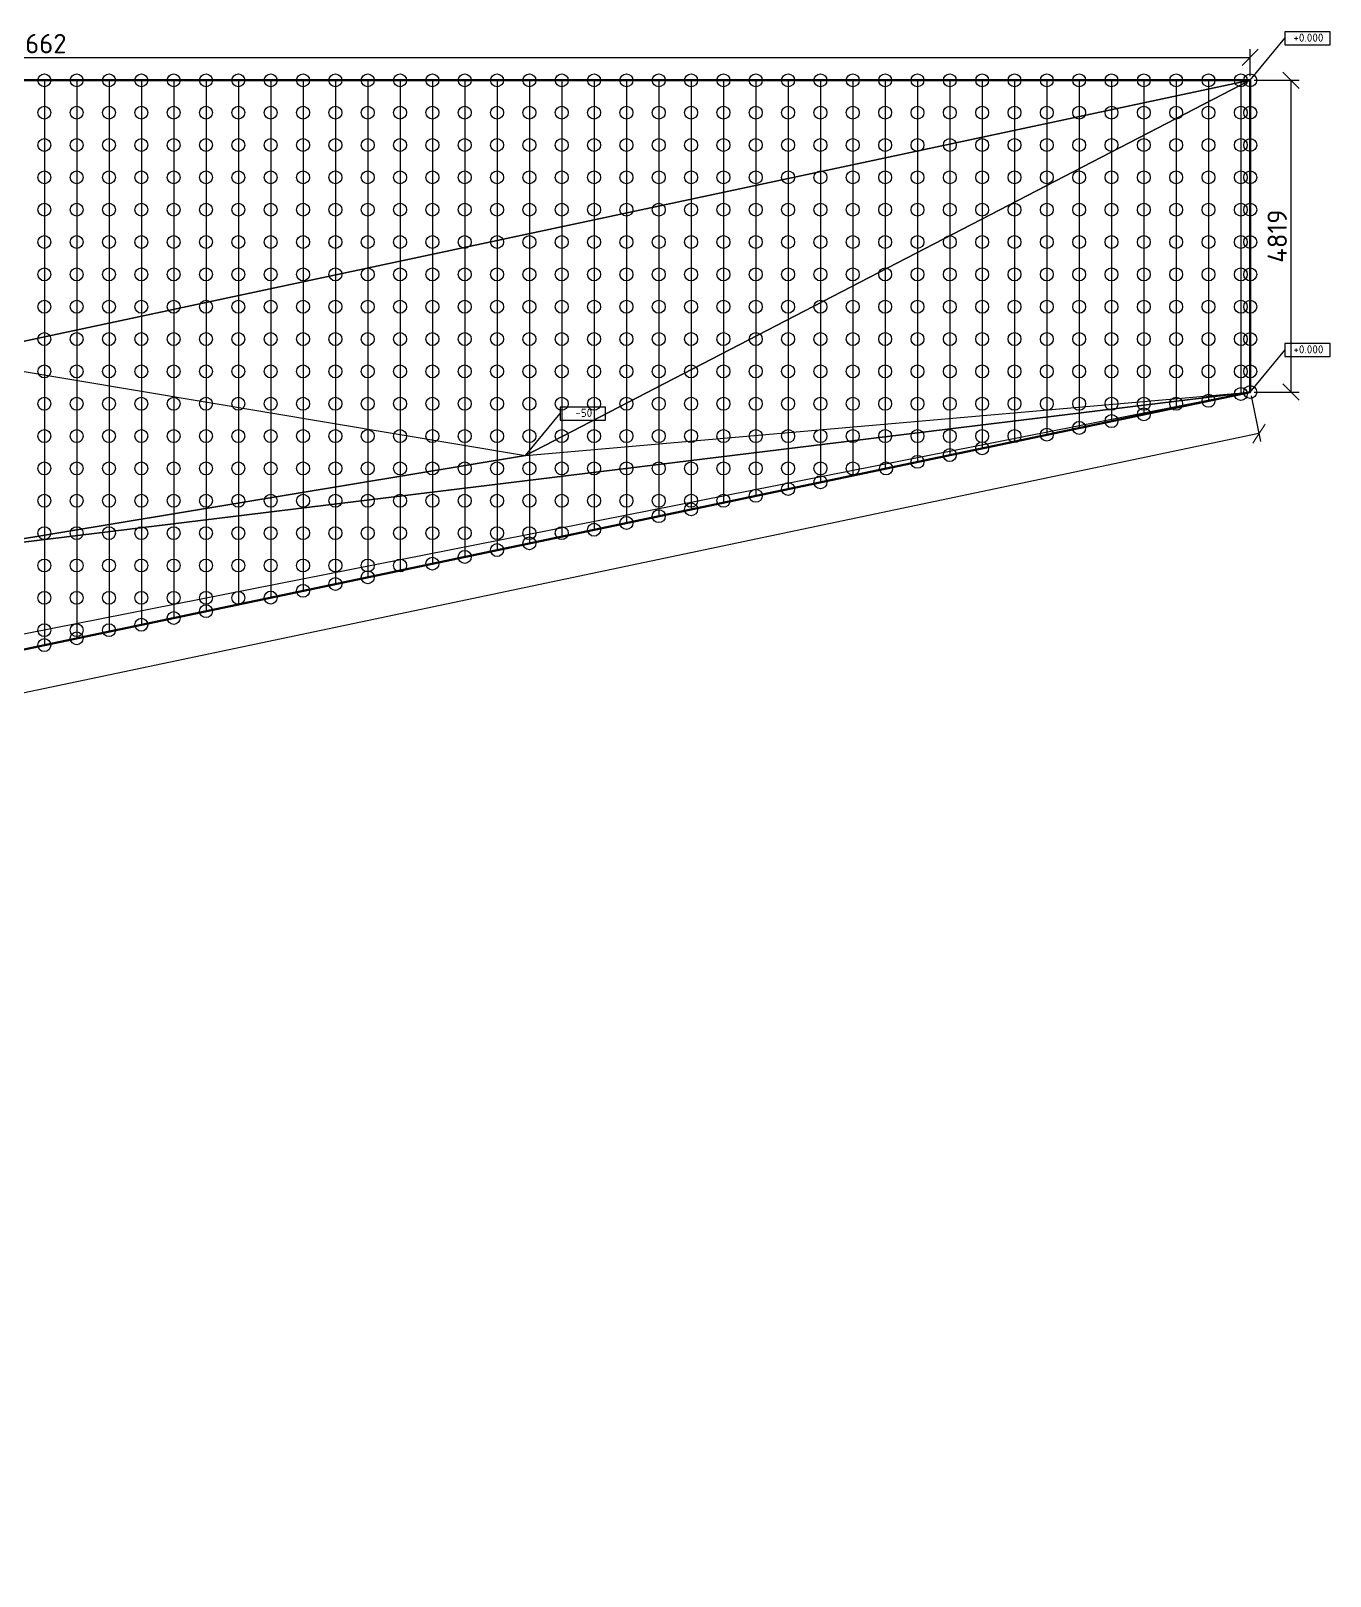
# Model space of a CAD drawing. Header units: millimetres. Extents: x 3543 to 601035, y -146359 to 38454.
# Drawn here: x 280151 to 300239, y -145965 to -122078 of the extents above; entities that cross this region are included whole.
import ezdxf
from ezdxf.enums import TextEntityAlignment as Align

# ---------------------------------------------------------------- set-up
doc = ezdxf.new("R2010")
doc.units = ezdxf.units.MM
doc.layers.add('контур', color=1, linetype='Continuous', lineweight=50)
doc.layers.add('размеры', color=7, linetype='Continuous', lineweight=5)
for name, color, linetype in [('линии_высот', 4, 'Continuous'), ('опорыvb', 7, 'Continuous'), ('сеткаvb', 8, 'Continuous')]:
    doc.layers.add(name, color=color, linetype=linetype)
doc.styles.add('isocpeur', font='isocpeur.ttf')
doc.dimstyles.new('ISO-25', dxfattribs={"dimtxt": 2.5, "dimasz": 2.5, "dimexe": 1.25, "dimexo": 0.625, "dimtad": 1, "dimdec": 0, "dimtxsty": 'isocpeur', "dimblk": 'OBLIQUE', "dimcen": 2.5, "dimadec": 0, "dimazin": 0, "dimtfac": 1, "dimtdec": 0, "dimtmove": 0, "dimatfit": 3, "dimfxl": 1, "dimarcsym": 0})

# ---------------------------------------------------------------- blocks, each defined once
blk = doc.blocks.new('otmetka_oporvb')
at = {"linetype": 'ByBlock', "lineweight": -2}
blk.add_hatch(color=0, dxfattribs=at).paths.add_polyline_path([(-38, -32, 1), (38, 32, 1)])
at = {"color": 0, "linetype": 'ByBlock', "lineweight": -2}
blk.add_line((0, 0), (2142, 2596), dxfattribs=at)
at = {"color": 0}
blk.add_lwpolyline([(2142, 2196), (4942, 2196), (4942, 2996), (2142, 2996)], close=True, dxfattribs=at)
at = {"color": 0, "linetype": 'ByBlock', "lineweight": -2, "style": 'isocpeur'}
blk.add_attdef('OTM', text='', height=500, dxfattribs=at).set_placement((3600, 2639), align=Align.MIDDLE_CENTER)
blk = doc.blocks.new('opor_symbPRO')
at = {"color": 0, "ltscale": 20}
blk.add_circle((0, 0), 100, dxfattribs=at)
blk = doc.blocks.new('_OBLIQUE')
at = {"color": 0, "linetype": 'ByBlock'}
blk.add_line((-0.5, -0.5), (0.5, 0.5), dxfattribs=at)
blk = doc.blocks.new('*D49')
at = {"layer": 'Defpoints', "color": 0, "transparency": 16777216}
for p in [(299003, -122488), (261341, -122842), (299003, -122842)]:
    blk.add_point(p, dxfattribs=at)
at = {"layer": 'размеры', "color": 0, "lineweight": -2, "transparency": 16777216}
for p, q in [((261341, -122780), (261341, -122363)), ((261341, -122488), (299003, -122488)), ((299003, -122780), (299003, -122363))]:
    blk.add_line(p, q, dxfattribs=at)
at = {"layer": 'размеры', "color": 0, "lineweight": -2, "transparency": 16777216, "xscale": 250, "yscale": 250, "zscale": 250, "rotation": 180}
blk.add_blockref('_OBLIQUE', (261341, -122488), dxfattribs=at)
at = {"layer": 'размеры', "color": 0, "lineweight": -2, "transparency": 16777216, "xscale": 250, "yscale": 250, "zscale": 250}
blk.add_blockref('_OBLIQUE', (299003, -122488), dxfattribs=at)
at = {"layer": 'размеры', "color": 0, "transparency": 16777216, "insert": (280172, -122275), "char_height": 300, "attachment_point": 5, "style": 'isocpeur'}
blk.add_mtext('37662', dxfattribs=at)
blk = doc.blocks.new('*D44')
at = {"layer": 'Defpoints', "color": 0, "transparency": 16777216}
for p in [(299003, -122842), (299003, -127661), (299634, -127661)]:
    blk.add_point(p, dxfattribs=at)
at = {"layer": 'размеры', "color": 0, "lineweight": -2, "transparency": 16777216}
for p, q in [((299066, -122842), (299759, -122842)), ((299634, -122842), (299634, -127661)), ((299066, -127661), (299759, -127661))]:
    blk.add_line(p, q, dxfattribs=at)
at = {"layer": 'размеры', "color": 0, "lineweight": -2, "transparency": 16777216, "xscale": 250, "yscale": 250, "zscale": 250}
for p, rotation in [((299634, -122842), 90), ((299634, -127661), 270)]:
    blk.add_blockref('_OBLIQUE', p, dxfattribs=dict(at, rotation=rotation))
at = {"layer": 'размеры', "color": 0, "transparency": 16777216, "insert": (299421, -125251), "char_height": 300, "attachment_point": 5, "rotation": 90, "style": 'isocpeur'}
blk.add_mtext('4819', dxfattribs=at)
blk = doc.blocks.new('*D45')
at = {"layer": 'Defpoints', "color": 0, "transparency": 16777216}
for p in [(299003, -127661), (215545, -145174), (215680, -145817)]:
    blk.add_point(p, dxfattribs=at)
at = {"layer": 'размеры', "color": 0, "lineweight": -2, "transparency": 16777216}
for p, q in [((299016, -127722), (299164, -128426)), ((299138, -128304), (215680, -145817)), ((215558, -145235), (215706, -145939))]:
    blk.add_line(p, q, dxfattribs=at)
at = {"layer": 'размеры', "color": 0, "lineweight": -2, "transparency": 16777216, "xscale": 250, "yscale": 250, "zscale": 250}
for p, rotation in [((299138, -128304), 11.85098422200823), ((215680, -145817), 191.8509842220083)]:
    blk.add_blockref('_OBLIQUE', p, dxfattribs=dict(at, rotation=rotation))
at = {"layer": 'размеры', "color": 0, "transparency": 16777216, "insert": (257365, -136852), "char_height": 300, "attachment_point": 5, "rotation": 11.851, "style": 'isocpeur'}
blk.add_mtext('85276', dxfattribs=at)

msp = doc.modelspace()

# ---------------------------------------------------------------- linework, layer by layer
at = {"layer": 'контур', "linetype": 'Continuous'}
msp.add_lwpolyline([(215545, -145173.6), (210858.8, -122842.2), (229841.6, -122842.2), (229841.6, -132939.6), (261341.5, -132939.6), (261341.5, -122842.2), (299003.2, -122842.2), (299003.2, -127660.7)], close=True, dxfattribs=at)
at = {"layer": 'линии_высот'}
for points in [[(261341.5, -122842.2), (278807.8, -127138), (299003.2, -122842.2)], [(278807.8, -127138), (287798.8, -128642.6), (299003.2, -122842.2)], [(287798.8, -128642.6), (299003.2, -127660.7), (299003.2, -122842.2)], [(278805.8, -130132.2), (278807.8, -127138), (287798.8, -128642.6)], [(252298.9, -136875.6), (215545, -145173.6), (299003.2, -127660.7)], [(252298.9, -136875.6), (278805.8, -130132.2), (299003.2, -127660.7)], [(278805.8, -130132.2), (287798.8, -128642.6), (299003.2, -127660.7)]]:
    msp.add_lwpolyline(points, close=True, dxfattribs=at)
at = {"layer": 'сеткаvb'}
for p, q in [((261341.5, -122842.2), (299003.2, -122842.2)), ((280358.8, -122842.2), (280358.8, -131573)), ((280858.8, -122842.2), (280858.8, -131468.1)), ((281358.8, -122842.2), (281358.8, -131363.2)), ((281858.8, -122842.2), (281858.8, -131258.3)), ((282358.8, -122842.2), (282358.8, -131153.4)), ((282858.8, -122842.2), (282858.8, -131048.4)), ((283358.8, -122842.2), (283358.8, -130943.5)), ((283858.8, -122842.2), (283858.8, -130838.6)), ((284358.8, -122842.2), (284358.8, -130733.7)), ((284858.8, -122842.2), (284858.8, -130628.8)), ((285358.8, -122842.2), (285358.8, -130523.8)), ((285858.8, -122842.2), (285858.8, -130418.9)), ((286358.8, -122842.2), (286358.8, -130314)), ((286858.8, -122842.2), (286858.8, -130209.1)), ((287358.8, -122842.2), (287358.8, -130104.2)), ((287858.8, -122842.2), (287858.8, -129999.2)), ((288358.8, -122842.2), (288358.8, -129894.3)), ((288858.8, -122842.2), (288858.8, -129789.4)), ((289358.8, -122842.2), (289358.8, -129684.5)), ((289858.8, -122842.2), (289858.8, -129579.6)), ((290358.8, -122842.2), (290358.8, -129474.6)), ((290858.8, -122842.2), (290858.8, -129369.7)), ((291358.8, -122842.2), (291358.8, -129264.8)), ((291858.8, -122842.2), (291858.8, -129159.9)), ((292358.8, -122842.2), (292358.8, -129055)), ((292858.8, -122842.2), (292858.8, -128950)), ((293358.8, -122842.2), (293358.8, -128845.1)), ((293858.8, -122842.2), (293858.8, -128740.2)), ((294358.8, -122842.2), (294358.8, -128635.3)), ((294858.8, -122842.2), (294858.8, -128530.4)), ((295358.8, -122842.2), (295358.8, -128425.4)), ((295858.8, -122842.2), (295858.8, -128320.5)), ((296358.8, -122842.2), (296358.8, -128215.6)), ((296858.8, -122842.2), (296858.8, -128110.7)), ((297358.8, -122842.2), (297358.8, -128005.8)), ((297858.8, -122842.2), (297858.8, -127900.8)), ((298358.8, -122842.2), (298358.8, -127795.9)), ((298858.8, -122842.2), (298858.8, -127691))]:
    msp.add_line(p, q, dxfattribs=at)
at = {"layer": 'сеткаvb', "linetype": 'Continuous'}
msp.add_line((299003.2, -122842.2), (299003.2, -127660.7), dxfattribs=at)

# ---------------------------------------------------------------- block references
at = {"xscale": 0.25, "yscale": 0.25, "zscale": 0.25}
for p, values in [((299003.2, -122842.2), {'OTM': '+0.000'}), ((299003.2, -127660.7), {'OTM': '+0.000'}), ((287798.8, -128642.6), {'OTM': '-50'})]:
    msp.add_blockref('otmetka_oporvb', p, dxfattribs=at).add_auto_attribs(values)
at = {"layer": 'опорыvb', "color": 1}
for p in [(280358.8, -122842.2), (280858.8, -122842.2), (281358.8, -122842.2), (281858.8, -122842.2), (282358.8, -122842.2), (282858.8, -122842.2), (283358.8, -122842.2), (283858.8, -122842.2), (284358.8, -122842.2), (284858.8, -122842.2), (285358.8, -122842.2), (285858.8, -122842.2), (286358.8, -122842.2), (286858.8, -122842.2), (287358.8, -122842.2), (287858.8, -122842.2), (288358.8, -122842.2), (288858.8, -122842.2), (289358.8, -122842.2), (289858.8, -122842.2), (290358.8, -122842.2), (290858.8, -122842.2), (291358.8, -122842.2), (291858.8, -122842.2), (292358.8, -122842.2), (292858.8, -122842.2), (293358.8, -122842.2), (293858.8, -122842.2), (294358.8, -122842.2), (294858.8, -122842.2), (295358.8, -122842.2), (295858.8, -122842.2), (296358.8, -122842.2), (296858.8, -122842.2), (297358.8, -122842.2), (297858.8, -122842.2), (298358.8, -122842.2), (298858.8, -122842.2), (299003.2, -122842.2), (280358.8, -123342.2), (280858.8, -123342.2), (281358.8, -123342.2), (281858.8, -123342.2), (282358.8, -123342.2), (282858.8, -123342.2), (283358.8, -123342.2), (283858.8, -123342.2), (284358.8, -123342.2), (284858.8, -123342.2), (285358.8, -123342.2), (285858.8, -123342.2), (286358.8, -123342.2), (286858.8, -123342.2), (287358.8, -123342.2), (287858.8, -123342.2), (288358.8, -123342.2), (288858.8, -123342.2), (289358.8, -123342.2), (289858.8, -123342.2), (290358.8, -123342.2), (290858.8, -123342.2), (291358.8, -123342.2), (291858.8, -123342.2), (292358.8, -123342.2), (292858.8, -123342.2), (293358.8, -123342.2), (293858.8, -123342.2), (294358.8, -123342.2), (294858.8, -123342.2), (295358.8, -123342.2), (295858.8, -123342.2), (296358.8, -123342.2), (296858.8, -123342.2), (297358.8, -123342.2), (297858.8, -123342.2), (298358.8, -123342.2), (298858.8, -123342.2), (299003.2, -123342.2), (295858.8, -123842.2), (296358.8, -123842.2), (296858.8, -123842.2), (297358.8, -123842.2), (297858.8, -123842.2), (298358.8, -123842.2), (298858.8, -123842.2), (299003.2, -123842.2), (297358.8, -124342.2), (297858.8, -124342.2), (298358.8, -124342.2), (298858.8, -124342.2), (299003.2, -124342.2), (297358.8, -124842.2), (297858.8, -124842.2), (298358.8, -124842.2), (298858.8, -124842.2), (299003.2, -124842.2), (297358.8, -125342.2), (297858.8, -125342.2), (298358.8, -125342.2), (298858.8, -125342.2), (299003.2, -125342.2), (297358.8, -125842.2), (297858.8, -125842.2), (298358.8, -125842.2), (298858.8, -125842.2), (299003.2, -125842.2), (297358.8, -126342.2), (297858.8, -126342.2), (298358.8, -126342.2), (298858.8, -126342.2), (299003.2, -126342.2), (297358.8, -126842.2), (297858.8, -126842.2), (298358.8, -126842.2), (298858.8, -126842.2), (299003.2, -126842.2), (297358.8, -127342.2), (297858.8, -127342.2), (298358.8, -127342.2), (298858.8, -127342.2), (299003.2, -127342.2), (297358.8, -127842.2), (297858.8, -127842.2), (298358.8, -127795.9), (298858.8, -127691), (299003.2, -127660.7), (296858.8, -128110.7), (297358.8, -128005.8), (294358.8, -128342.2), (294858.8, -128342.2), (295358.8, -128342.2), (295858.8, -128320.5), (296358.8, -128215.6), (294858.8, -128530.4), (292858.8, -128842.2), (293372.9, -128842.2), (293858.8, -128740.2), (294358.8, -128635.3), (292358.8, -129055), (291358.8, -129264.8), (291858.8, -129159.9), (290358.8, -129474.6), (290858.8, -129342.2), (288858.8, -129789.4), (289358.8, -129684.5), (289858.8, -129579.6), (287858.8, -129999.2), (288358.8, -129842.2), (286858.8, -130209.1), (287358.8, -130104.2), (285858.8, -130342.2), (286358.8, -130314), (284358.8, -130733.7), (284858.8, -130628.8), (285358.8, -130523.8), (283858.8, -130838.6), (282358.8, -131153.4), (282858.8, -131048.4), (280858.8, -131468.1), (281358.8, -131342.2), (281858.8, -131258.3), (280358.8, -131573)]:
    msp.add_blockref('opor_symbPRO', p, dxfattribs=at)
at = {"layer": 'опорыvb', "color": 92}
for p in [(280358.8, -123842.2), (280858.8, -123842.2), (281358.8, -123842.2), (281858.8, -123842.2), (282358.8, -123842.2), (282858.8, -123842.2), (283358.8, -123842.2), (283858.8, -123842.2), (284358.8, -123842.2), (284858.8, -123842.2), (285358.8, -123842.2), (285858.8, -123842.2), (286358.8, -123842.2), (286858.8, -123842.2), (287358.8, -123842.2), (287858.8, -123842.2), (288358.8, -123842.2), (288858.8, -123842.2), (289358.8, -123842.2), (289858.8, -123842.2), (290358.8, -123842.2), (290858.8, -123842.2), (291358.8, -123842.2), (291858.8, -123842.2), (292358.8, -123842.2), (292858.8, -123842.2), (293358.8, -123842.2), (293858.8, -123842.2), (294358.8, -123842.2), (294858.8, -123842.2), (295358.8, -123842.2), (280358.8, -124342.2), (280858.8, -124342.2), (281358.8, -124342.2), (281858.8, -124342.2), (282358.8, -124342.2), (282858.8, -124342.2), (283358.8, -124342.2), (283858.8, -124342.2), (284358.8, -124342.2), (284858.8, -124342.2), (285358.8, -124342.2), (285858.8, -124342.2), (286358.8, -124342.2), (286858.8, -124342.2), (287358.8, -124342.2), (287858.8, -124342.2), (288358.8, -124342.2), (288858.8, -124342.2), (289358.8, -124342.2), (289858.8, -124342.2), (290358.8, -124342.2), (290858.8, -124342.2), (291358.8, -124342.2), (291858.8, -124342.2), (292358.8, -124342.2), (292858.8, -124342.2), (293358.8, -124342.2), (293858.8, -124342.2), (294358.8, -124342.2), (294858.8, -124342.2), (295358.8, -124342.2), (295858.8, -124342.2), (296358.8, -124342.2), (296858.8, -124342.2), (280358.8, -124842.2), (280858.8, -124842.2), (281358.8, -124842.2), (281858.8, -124842.2), (282358.8, -124842.2), (282858.8, -124842.2), (283358.8, -124842.2), (283858.8, -124842.2), (284358.8, -124842.2), (284858.8, -124842.2), (285358.8, -124842.2), (285858.8, -124842.2), (286358.8, -124842.2), (286858.8, -124842.2), (287358.8, -124842.2), (287858.8, -124842.2), (288358.8, -124842.2), (288858.8, -124842.2), (289358.8, -124842.2), (289858.8, -124842.2), (290358.8, -124842.2), (290858.8, -124842.2), (291358.8, -124842.2), (291858.8, -124842.2), (292358.8, -124842.2), (292858.8, -124842.2), (293358.8, -124842.2), (293858.8, -124842.2), (294358.8, -124842.2), (294858.8, -124842.2), (295358.8, -124842.2), (295858.8, -124842.2), (296358.8, -124842.2), (296858.8, -124842.2), (289858.8, -125342.2), (290358.8, -125342.2), (290858.8, -125342.2), (291358.8, -125342.2), (291858.8, -125342.2), (292358.8, -125342.2), (292858.8, -125342.2), (293358.8, -125342.2), (293858.8, -125342.2), (294358.8, -125342.2), (294858.8, -125342.2), (295358.8, -125342.2), (295858.8, -125342.2), (296358.8, -125342.2), (296858.8, -125342.2), (293858.8, -125842.2), (294358.8, -125842.2), (294858.8, -125842.2), (295358.8, -125842.2), (295858.8, -125842.2), (296358.8, -125842.2), (296858.8, -125842.2), (293858.8, -126342.2), (294358.8, -126342.2), (294858.8, -126342.2), (295358.8, -126342.2), (295858.8, -126342.2), (296358.8, -126342.2), (296858.8, -126342.2), (293858.8, -126842.2), (294358.8, -126842.2), (294858.8, -126842.2), (295358.8, -126842.2), (295858.8, -126842.2), (296358.8, -126842.2), (296858.8, -126842.2), (293858.8, -127342.2), (294358.8, -127342.2), (294858.8, -127342.2), (295358.8, -127342.2), (295858.8, -127342.2), (296358.8, -127342.2), (296858.8, -127342.2), (293858.8, -127842.2), (294358.8, -127842.2), (294858.8, -127842.2), (295358.8, -127842.2), (295858.8, -127842.2), (296358.8, -127842.2), (296858.8, -127842.2), (292358.8, -128342.2), (292858.8, -128342.2), (293358.8, -128342.2), (293858.8, -128342.2), (288858.8, -128842.2), (289358.8, -128842.2), (289858.8, -128842.2), (290358.8, -128842.2), (290858.8, -128842.2), (291358.8, -128842.2), (291858.8, -128842.2), (292358.8, -128842.2), (286358.8, -129342.2), (286858.8, -129342.2), (287358.8, -129342.2), (287858.8, -129342.2), (288358.8, -129342.2), (288858.8, -129342.2), (289358.8, -129342.2), (289858.8, -129342.2), (290358.8, -129342.2), (284858.8, -129842.2), (285358.8, -129842.2), (285858.8, -129842.2), (286358.8, -129842.2), (286858.8, -129842.2), (287358.8, -129842.2), (287858.8, -129842.2), (283358.8, -130342.2), (283858.8, -130342.2), (284358.8, -130342.2), (284858.8, -130342.2), (285358.8, -130342.2), (281858.8, -130842.2), (282358.8, -130842.2), (282858.8, -130842.2), (283358.8, -130842.2), (280358.8, -131342.2), (280858.8, -131342.2)]:
    msp.add_blockref('opor_symbPRO', p, dxfattribs=at)
at = {"layer": 'опорыvb', "color": 131}
for p in [(280358.8, -125342.2), (280858.8, -125342.2), (281358.8, -125342.2), (281858.8, -125342.2), (282358.8, -125342.2), (282858.8, -125342.2), (283358.8, -125342.2), (283858.8, -125342.2), (284358.8, -125342.2), (284858.8, -125342.2), (285358.8, -125342.2), (285858.8, -125342.2), (286358.8, -125342.2), (286858.8, -125342.2), (287358.8, -125342.2), (287858.8, -125342.2), (288358.8, -125342.2), (288858.8, -125342.2), (289358.8, -125342.2), (280358.8, -125842.2), (280858.8, -125842.2), (281358.8, -125842.2), (281858.8, -125842.2), (282358.8, -125842.2), (282858.8, -125842.2), (283358.8, -125842.2), (283858.8, -125842.2), (284358.8, -125842.2), (284858.8, -125842.2), (285358.8, -125842.2), (285858.8, -125842.2), (286358.8, -125842.2), (286858.8, -125842.2), (287358.8, -125842.2), (287858.8, -125842.2), (288358.8, -125842.2), (288858.8, -125842.2), (289358.8, -125842.2), (289858.8, -125842.2), (290358.8, -125842.2), (290858.8, -125842.2), (291358.8, -125842.2), (291858.8, -125842.2), (292358.8, -125842.2), (292858.8, -125842.2), (293358.8, -125842.2), (280358.8, -126342.2), (280858.8, -126342.2), (281358.8, -126342.2), (281858.8, -126342.2), (282358.8, -126342.2), (282858.8, -126342.2), (283358.8, -126342.2), (283858.8, -126342.2), (284358.8, -126342.2), (284858.8, -126342.2), (285358.8, -126342.2), (285858.8, -126342.2), (286358.8, -126342.2), (286858.8, -126342.2), (287358.8, -126342.2), (287858.8, -126342.2), (288358.8, -126342.2), (288858.8, -126342.2), (289358.8, -126342.2), (289858.8, -126342.2), (290358.8, -126342.2), (290858.8, -126342.2), (291358.8, -126342.2), (291858.8, -126342.2), (292358.8, -126342.2), (292858.8, -126342.2), (293358.8, -126342.2), (280358.8, -126842.2), (280858.8, -126842.2), (281358.8, -126842.2), (281858.8, -126842.2), (282358.8, -126842.2), (282858.8, -126842.2), (283358.8, -126842.2), (283858.8, -126842.2), (284358.8, -126842.2), (284858.8, -126842.2), (285358.8, -126842.2), (285858.8, -126842.2), (286358.8, -126842.2), (286858.8, -126842.2), (287358.8, -126842.2), (287858.8, -126842.2), (288358.8, -126842.2), (288858.8, -126842.2), (289358.8, -126842.2), (289858.8, -126842.2), (290358.8, -126842.2), (290858.8, -126842.2), (291358.8, -126842.2), (291858.8, -126842.2), (292358.8, -126842.2), (292858.8, -126842.2), (293358.8, -126842.2), (280358.8, -127342.2), (280858.8, -127342.2), (281358.8, -127342.2), (281858.8, -127342.2), (282358.8, -127342.2), (282858.8, -127342.2), (283358.8, -127342.2), (283858.8, -127342.2), (284358.8, -127342.2), (284858.8, -127342.2), (285358.8, -127342.2), (285858.8, -127342.2), (286358.8, -127342.2), (286858.8, -127342.2), (287358.8, -127342.2), (287858.8, -127342.2), (288358.8, -127342.2), (288858.8, -127342.2), (289358.8, -127342.2), (289858.8, -127342.2), (290358.8, -127342.2), (290858.8, -127342.2), (291358.8, -127342.2), (291858.8, -127342.2), (292358.8, -127342.2), (292858.8, -127342.2), (293358.8, -127342.2), (280358.8, -127842.2), (280858.8, -127842.2), (281358.8, -127842.2), (281858.8, -127842.2), (282358.8, -127842.2), (282858.8, -127842.2), (283358.8, -127842.2), (283858.8, -127842.2), (284358.8, -127842.2), (284858.8, -127842.2), (285358.8, -127842.2), (285858.8, -127842.2), (286358.8, -127842.2), (286858.8, -127842.2), (287358.8, -127842.2), (287858.8, -127842.2), (288358.8, -127842.2), (288858.8, -127842.2), (289358.8, -127842.2), (289858.8, -127842.2), (290358.8, -127842.2), (290858.8, -127842.2), (291358.8, -127842.2), (291858.8, -127842.2), (292358.8, -127842.2), (292858.8, -127842.2), (293358.8, -127842.2), (280358.8, -128342.2), (280858.8, -128342.2), (281358.8, -128342.2), (281858.8, -128342.2), (282358.8, -128342.2), (282858.8, -128342.2), (283358.8, -128342.2), (283858.8, -128342.2), (284358.8, -128342.2), (284858.8, -128342.2), (285358.8, -128342.2), (285858.8, -128342.2), (286358.8, -128342.2), (286858.8, -128342.2), (287358.8, -128342.2), (287858.8, -128342.2), (288358.8, -128342.2), (288858.8, -128342.2), (289358.8, -128342.2), (289858.8, -128342.2), (290358.8, -128342.2), (290858.8, -128342.2), (291358.8, -128342.2), (291858.8, -128342.2), (280358.8, -128842.2), (280858.8, -128842.2), (281358.8, -128842.2), (281858.8, -128842.2), (282358.8, -128842.2), (282858.8, -128842.2), (283358.8, -128842.2), (283858.8, -128842.2), (284358.8, -128842.2), (284858.8, -128842.2), (285358.8, -128842.2), (285858.8, -128842.2), (286358.8, -128842.2), (286858.8, -128842.2), (287358.8, -128842.2), (287858.8, -128842.2), (288358.8, -128842.2), (280358.8, -129342.2), (280858.8, -129342.2), (281358.8, -129342.2), (281858.8, -129342.2), (282358.8, -129342.2), (282858.8, -129342.2), (283358.8, -129342.2), (283858.8, -129342.2), (284358.8, -129342.2), (284858.8, -129342.2), (285358.8, -129342.2), (285858.8, -129342.2), (280358.8, -129842.2), (280858.8, -129842.2), (281358.8, -129842.2), (281858.8, -129842.2), (282358.8, -129842.2), (282858.8, -129842.2), (283358.8, -129842.2), (283858.8, -129842.2), (284358.8, -129842.2), (280358.8, -130342.2), (280858.8, -130342.2), (281358.8, -130342.2), (281858.8, -130342.2), (282358.8, -130342.2), (282858.8, -130342.2), (280358.8, -130842.2), (280858.8, -130842.2), (281358.8, -130842.2)]:
    msp.add_blockref('opor_symbPRO', p, dxfattribs=at)

# ---------------------------------------------------------------- dimensions: what is measured, and where the dimension line sits
at = {"layer": 'размеры'}
dim = msp.add_linear_dim(base=(299003.2, -122487.8), p1=(261341.5, -122842.2), p2=(299003.2, -122842.2), dimstyle='ISO-25', dxfattribs=at)
dim.commit()
dim.dimension.update_dxf_attribs({"geometry": '*D49', "text_midpoint": (280172.3, -122275.3)})
dim = msp.add_linear_dim(base=(299633.7525, -127660.7137), p1=(299003.1704, -122842.1596), p2=(299003.1704, -127660.7137), angle=90, dimstyle='ISO-25', dxfattribs=at)
dim.commit()
dim.dimension.update_dxf_attribs({"geometry": '*D44', "text_midpoint": (299421.2525, -125251.4366)})
dim = msp.add_aligned_dim(p1=(299003.2, -127660.7), p2=(215545, -145173.6), distance=657, dimstyle='ISO-25', dxfattribs=at)
dim.commit()
dim.dimension.update_dxf_attribs({"geometry": '*D45', "text_midpoint": (257365.4, -136852.1)})

doc.saveas('drawing.dxf')
